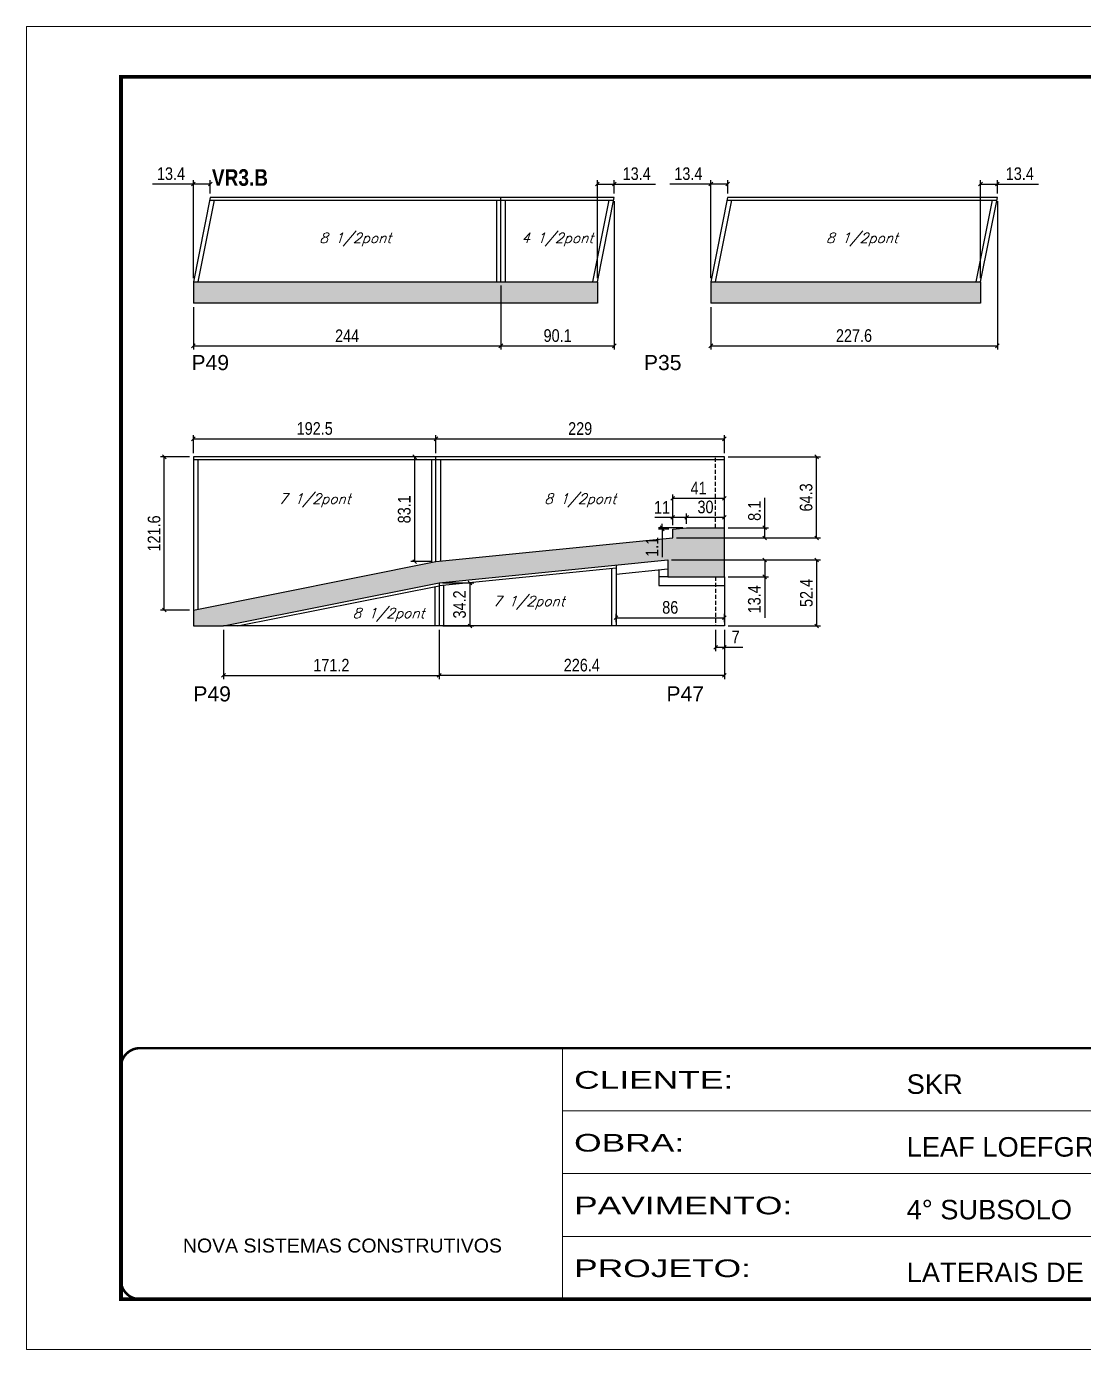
# Model space of a CAD drawing. Extents: x 3309 to 9590, y -2522 to 14608.
# Drawn here: x 3309 to 4148, y 7815 to 8865 of the extents above; entities that cross this region are included whole.
import ezdxf

# ---------------------------------------------------------------- set-up
doc = ezdxf.new("R2010")
doc.units = 0
for name, pattern in [('CONTINUO', [0]), ('DASHED', [0.75, 0.5, -0.25]), ('HIDDEN2', [4.7625, 3.175, -1.5875])]:
    doc.linetypes.add(name, pattern=pattern)
for name, color, linetype in [('5', 5, 'Continuous'), ('COTA', 241, 'Continuous'), ('NOMENCLATURA', 7, 'Continuous'), ('Painéis', 200, 'Continuous'), ('SARR_2.2x7', 40, 'Continuous'), ('SARR_3.5x7', 81, 'Continuous'), ('texto', 7, 'Continuous')]:
    doc.layers.add(name, color=color, linetype=linetype)
doc.layers.add('Folhas', color=255, linetype='Continuous', lineweight=9)
doc.layers.add('SARRAFO DE PRESSAO', color=251, linetype='DASHED', lineweight=9)
doc.styles.add('ARIAL', font='arial.ttf')
doc.styles.add('COTA TECNICA', font='techl___.ttf', dxfattribs={"height": 10})
doc.styles.add('Romans', font='romans.shx')
doc.styles.get("Standard").update_dxf_attribs({"font": 'arial.ttf'})
doc.styles.add('TECNICA', font='techb___.ttf', dxfattribs={"height": 10})
doc.styles.add('Tecnologia', font='')
doc.styles.get('Tecnologia').set_extended_font_data('Forgotten Futurist')
doc.dimstyles.new('PAINEL', dxfattribs={"dimtxt": 10, "dimasz": 3, "dimexe": 3, "dimexo": 3, "dimgap": 3, "dimtad": 1, "dimdec": 1, "dimzin": 12, "dimdsep": 46, "dimtxsty": 'COTA TECNICA', "dimblk1": 'OBLIQUE', "dimblk2": 'OBLIQUE', "dimsah": 1, "dimcen": 0.9, "dimclrd": 4, "dimclre": 4, "dimclrt": 240, "dimadec": 1, "dimazin": 3, "dimtfac": 1, "dimtdec": 1, "dimtmove": 0, "dimatfit": 3, "dimfxl": 1, "dimtolj": 1, "dimtzin": 12, "dimarcsym": 0})

# ---------------------------------------------------------------- blocks, each defined once
blk = doc.blocks.new('9999999999')
at = {"color": 30, "linetype": 'CONTINUO'}
for p, q in [((98564.6, 34230.2), (98564.6, 34429.4)), ((98564.6, 34379.6), (99584, 34379.6)), ((98564.6, 34329.8), (99488, 34329.8)), ((98564.6, 34280), (99488, 34280))]:
    blk.add_line(p, q, dxfattribs=at)
at = {"color": 30, "linetype": 'CONTINUO', "const_width": 2}
blk.add_lwpolyline([(99584, 34230.2), (99584, 34414.4, 0.414214), (99569, 34429.4), (98229, 34429.4, 0.414214), (98214, 34414.4), (98214, 34245.2, 0.414214), (98229, 34230.2), (99584, 34230.2)], format="xyb", dxfattribs=at)
at = {"layer": 'Folhas'}
blk.add_lwpolyline([(98139, 34190.2), (99624, 34190.2), (99624, 35240.2), (98139, 35240.2)], close=True, dxfattribs=at)
at = {"layer": 'Folhas', "color": 30, "const_width": 3}
blk.add_lwpolyline([(98214, 34230.2), (99584, 34230.2), (99584, 35200.2), (98214, 35200.2)], close=True, dxfattribs=at)
at = {"color": 7, "linetype": 'Continuous', "ltscale": 5, "style": 'ARIAL'}
for s, height, p in [('SKR', 15.48, (98837.7, 34393.1)), ('LEAF LOEFGREN', 15.483, (98837.7, 34343.3)), ('4° SUBSOLO', 15.48, (98837.7, 34293.5)), ('NOVA SISTEMAS CONSTRUTIVOS', 11.059, (98263.2, 34267.2)), ('LATERAIS DE VIGAS', 15.483, (98837.7, 34243.7))]:
    blk.add_text(s, height=height, dxfattribs=at).set_placement(p)
at = {"layer": 'Folhas', "color": 7, "style": 'Tecnologia', "width": 1.5}
for s, p in [('CLIENTE:', (98573.7, 34397.2)), ('OBRA:', (98573.7, 34347.3)), ('PAVIMENTO:', (98573.7, 34297.5)), ('PROJETO:', (98573.7, 34247.7))]:
    blk.add_text(s, height=14, dxfattribs=at).set_placement(p)
blk = doc.blocks.new('_Oblique')
at = {"color": 0, "linetype": 'ByBlock', "lineweight": -2}
blk.add_line((-0.5, -0.5), (0.5, 0.5), dxfattribs=at)
blk = doc.blocks.new('*D752')
at = {"layer": 'COTA', "color": 4, "lineweight": -2, "transparency": 16777216}
for p, q in [((3685.9, 8659.3), (3685.9, 8608.5)), ((3441.9, 8642.3), (3441.9, 8608.5)), ((3441.9, 8611.5), (3685.9, 8611.5))]:
    blk.add_line(p, q, dxfattribs=at)
at = {"layer": 'Defpoints', "color": 0, "transparency": 16777216}
for p in [(3685.9, 8662.3), (3441.9, 8645.3), (3685.9, 8611.5)]:
    blk.add_point(p, dxfattribs=at)
at = {"layer": 'COTA', "color": 4, "lineweight": -2, "transparency": 16777216, "xscale": 3, "yscale": 3, "zscale": 3, "rotation": 180}
blk.add_blockref('_Oblique', (3441.9, 8611.5), dxfattribs=at)
at = {"layer": 'COTA', "color": 4, "lineweight": -2, "transparency": 16777216, "xscale": 3, "yscale": 3, "zscale": 3}
blk.add_blockref('_Oblique', (3685.9, 8611.5), dxfattribs=at)
at = {"layer": 'COTA', "color": 240, "transparency": 16777216, "insert": (3563.9, 8619.5), "char_height": 10, "attachment_point": 5, "style": 'COTA TECNICA'}
blk.add_mtext('\\A1;244', dxfattribs=at)
blk = doc.blocks.new('*D753')
at = {"layer": 'COTA', "color": 4, "lineweight": -2, "transparency": 16777216}
for p, q in [((3776, 8726.3), (3776, 8608.5)), ((3685.9, 8659.3), (3685.9, 8608.5)), ((3685.9, 8611.5), (3776, 8611.5))]:
    blk.add_line(p, q, dxfattribs=at)
at = {"layer": 'Defpoints', "color": 0, "transparency": 16777216}
for p in [(3776, 8729.3), (3685.9, 8662.3), (3776, 8611.5)]:
    blk.add_point(p, dxfattribs=at)
at = {"layer": 'COTA', "color": 4, "lineweight": -2, "transparency": 16777216, "xscale": 3, "yscale": 3, "zscale": 3, "rotation": 180}
blk.add_blockref('_Oblique', (3685.9, 8611.5), dxfattribs=at)
at = {"layer": 'COTA', "color": 4, "lineweight": -2, "transparency": 16777216, "xscale": 3, "yscale": 3, "zscale": 3}
blk.add_blockref('_Oblique', (3776, 8611.5), dxfattribs=at)
at = {"layer": 'COTA', "color": 240, "transparency": 16777216, "insert": (3731, 8619.6), "char_height": 10, "attachment_point": 5, "style": 'COTA TECNICA'}
blk.add_mtext('\\A1;90.1', dxfattribs=at)
blk = doc.blocks.new('*D754')
at = {"layer": 'COTA', "color": 4, "lineweight": -2, "transparency": 16777216}
for p, q in [((3441.9, 8739.9), (3409.4, 8739.9)), ((3441.9, 8665.3), (3441.9, 8742.9)), ((3455.3, 8739.9), (3441.9, 8739.9)), ((3455.3, 8732.3), (3455.3, 8742.9))]:
    blk.add_line(p, q, dxfattribs=at)
at = {"layer": 'Defpoints', "color": 0, "transparency": 16777216}
for p in [(3441.9, 8739.9), (3455.3, 8729.3), (3441.9, 8662.3)]:
    blk.add_point(p, dxfattribs=at)
at = {"layer": 'COTA', "color": 4, "lineweight": -2, "transparency": 16777216, "xscale": 3, "yscale": 3, "zscale": 3, "rotation": 180}
blk.add_blockref('_Oblique', (3441.9, 8739.9), dxfattribs=at)
at = {"layer": 'COTA', "color": 4, "lineweight": -2, "transparency": 16777216, "xscale": 3, "yscale": 3, "zscale": 3}
blk.add_blockref('_Oblique', (3455.3, 8739.9), dxfattribs=at)
at = {"layer": 'COTA', "color": 240, "transparency": 16777216, "insert": (3424.1, 8748.1), "char_height": 10, "attachment_point": 5, "style": 'COTA TECNICA'}
blk.add_mtext('\\A1;13.4', dxfattribs=at)
blk = doc.blocks.new('*D755')
at = {"layer": 'COTA', "color": 4, "lineweight": -2, "transparency": 16777216}
for p, q in [((3762.6, 8665.3), (3762.6, 8742.9)), ((3762.6, 8739.9), (3776, 8739.9)), ((3776, 8732.3), (3776, 8742.9)), ((3776, 8739.9), (3808.6, 8739.9))]:
    blk.add_line(p, q, dxfattribs=at)
at = {"layer": 'Defpoints', "color": 0, "transparency": 16777216}
for p in [(3776, 8739.9), (3776, 8729.3), (3762.6, 8662.3)]:
    blk.add_point(p, dxfattribs=at)
at = {"layer": 'COTA', "color": 4, "lineweight": -2, "transparency": 16777216, "xscale": 3, "yscale": 3, "zscale": 3, "rotation": 180}
blk.add_blockref('_Oblique', (3762.6, 8739.9), dxfattribs=at)
at = {"layer": 'COTA', "color": 4, "lineweight": -2, "transparency": 16777216, "xscale": 3, "yscale": 3, "zscale": 3}
blk.add_blockref('_Oblique', (3776, 8739.9), dxfattribs=at)
at = {"layer": 'COTA', "color": 240, "transparency": 16777216, "insert": (3793.8, 8748.1), "char_height": 10, "attachment_point": 5, "style": 'COTA TECNICA'}
blk.add_mtext('\\A1;13.4', dxfattribs=at)
blk = doc.blocks.new('*D756')
at = {"layer": 'COTA', "color": 4, "lineweight": -2, "transparency": 16777216}
for p, q in [((4080.1, 8726.3), (4080.1, 8608.5)), ((3852.6, 8642.3), (3852.6, 8608.5)), ((3852.6, 8611.5), (4080.1, 8611.5))]:
    blk.add_line(p, q, dxfattribs=at)
at = {"layer": 'Defpoints', "color": 0, "transparency": 16777216}
for p in [(4080.1, 8729.3), (3852.6, 8645.3), (4080.1, 8611.5)]:
    blk.add_point(p, dxfattribs=at)
at = {"layer": 'COTA', "color": 4, "lineweight": -2, "transparency": 16777216, "xscale": 3, "yscale": 3, "zscale": 3, "rotation": 180}
blk.add_blockref('_Oblique', (3852.6, 8611.5), dxfattribs=at)
at = {"layer": 'COTA', "color": 4, "lineweight": -2, "transparency": 16777216, "xscale": 3, "yscale": 3, "zscale": 3}
blk.add_blockref('_Oblique', (4080.1, 8611.5), dxfattribs=at)
at = {"layer": 'COTA', "color": 240, "transparency": 16777216, "insert": (3966.3, 8619.6), "char_height": 10, "attachment_point": 5, "style": 'COTA TECNICA'}
blk.add_mtext('\\A1;227.6', dxfattribs=at)
blk = doc.blocks.new('*D757')
at = {"layer": 'COTA', "color": 4, "lineweight": -2, "transparency": 16777216}
for p, q in [((3852.6, 8739.9), (3820, 8739.9)), ((3852.6, 8665.3), (3852.6, 8742.9)), ((3866, 8739.9), (3852.6, 8739.9)), ((3866, 8732.3), (3866, 8742.9))]:
    blk.add_line(p, q, dxfattribs=at)
at = {"layer": 'Defpoints', "color": 0, "transparency": 16777216}
for p in [(3852.6, 8739.9), (3866, 8729.3), (3852.6, 8662.3)]:
    blk.add_point(p, dxfattribs=at)
at = {"layer": 'COTA', "color": 4, "lineweight": -2, "transparency": 16777216, "xscale": 3, "yscale": 3, "zscale": 3, "rotation": 180}
blk.add_blockref('_Oblique', (3852.6, 8739.9), dxfattribs=at)
at = {"layer": 'COTA', "color": 4, "lineweight": -2, "transparency": 16777216, "xscale": 3, "yscale": 3, "zscale": 3}
blk.add_blockref('_Oblique', (3866, 8739.9), dxfattribs=at)
at = {"layer": 'COTA', "color": 240, "transparency": 16777216, "insert": (3834.8, 8748.1), "char_height": 10, "attachment_point": 5, "style": 'COTA TECNICA'}
blk.add_mtext('\\A1;13.4', dxfattribs=at)
blk = doc.blocks.new('*D758')
at = {"layer": 'COTA', "color": 4, "lineweight": -2, "transparency": 16777216}
for p, q in [((4066.7, 8665.3), (4066.7, 8742.9)), ((4066.7, 8739.9), (4080.1, 8739.9)), ((4080.1, 8732.3), (4080.1, 8742.9)), ((4080.1, 8739.9), (4112.7, 8739.9))]:
    blk.add_line(p, q, dxfattribs=at)
at = {"layer": 'Defpoints', "color": 0, "transparency": 16777216}
for p in [(4080.1, 8739.9), (4080.1, 8729.3), (4066.7, 8662.3)]:
    blk.add_point(p, dxfattribs=at)
at = {"layer": 'COTA', "color": 4, "lineweight": -2, "transparency": 16777216, "xscale": 3, "yscale": 3, "zscale": 3, "rotation": 180}
blk.add_blockref('_Oblique', (4066.7, 8739.9), dxfattribs=at)
at = {"layer": 'COTA', "color": 4, "lineweight": -2, "transparency": 16777216, "xscale": 3, "yscale": 3, "zscale": 3}
blk.add_blockref('_Oblique', (4080.1, 8739.9), dxfattribs=at)
at = {"layer": 'COTA', "color": 240, "transparency": 16777216, "insert": (4097.9, 8748.1), "char_height": 10, "attachment_point": 5, "style": 'COTA TECNICA'}
blk.add_mtext('\\A1;13.4', dxfattribs=at)
blk = doc.blocks.new('*D766')
at = {"layer": 'COTA', "color": 4, "lineweight": -2, "transparency": 16777216}
for p, q in [((3438.9, 8523.4), (3415.8, 8523.4)), ((3418.8, 8401.8), (3418.8, 8523.4)), ((3438.9, 8401.8), (3415.8, 8401.8))]:
    blk.add_line(p, q, dxfattribs=at)
at = {"layer": 'Defpoints', "color": 0, "transparency": 16777216}
for p in [(3418.8, 8523.4), (3441.9, 8523.4), (3441.9, 8401.8)]:
    blk.add_point(p, dxfattribs=at)
at = {"layer": 'COTA', "color": 4, "lineweight": -2, "transparency": 16777216, "xscale": 3, "yscale": 3, "zscale": 3}
for p, rotation in [((3418.8, 8523.4), 90), ((3418.8, 8401.8), 270)]:
    blk.add_blockref('_Oblique', p, dxfattribs=dict(at, rotation=rotation))
at = {"layer": 'COTA', "color": 240, "transparency": 16777216, "insert": (3410.7, 8462.6), "char_height": 10, "attachment_point": 5, "rotation": 90, "style": 'COTA TECNICA'}
blk.add_mtext('\\A1;121.6', dxfattribs=at)
blk = doc.blocks.new('*D767')
at = {"layer": 'COTA', "color": 4, "lineweight": -2, "transparency": 16777216}
for p, q in [((3441.9, 8526.4), (3441.9, 8540.7)), ((3441.9, 8537.7), (3634.4, 8537.7)), ((3634.4, 8526.4), (3634.4, 8540.7))]:
    blk.add_line(p, q, dxfattribs=at)
at = {"layer": 'Defpoints', "color": 0, "transparency": 16777216}
for p in [(3634.4, 8537.7), (3441.9, 8523.4), (3634.4, 8523.4)]:
    blk.add_point(p, dxfattribs=at)
at = {"layer": 'COTA', "color": 4, "lineweight": -2, "transparency": 16777216, "xscale": 3, "yscale": 3, "zscale": 3, "rotation": 180}
blk.add_blockref('_Oblique', (3441.9, 8537.7), dxfattribs=at)
at = {"layer": 'COTA', "color": 4, "lineweight": -2, "transparency": 16777216, "xscale": 3, "yscale": 3, "zscale": 3}
blk.add_blockref('_Oblique', (3634.4, 8537.7), dxfattribs=at)
at = {"layer": 'COTA', "color": 240, "transparency": 16777216, "insert": (3538.2, 8545.9), "char_height": 10, "attachment_point": 5, "style": 'COTA TECNICA'}
blk.add_mtext('\\A1;192.5', dxfattribs=at)
blk = doc.blocks.new('*D768')
at = {"layer": 'COTA', "color": 4, "lineweight": -2, "transparency": 16777216}
for p, q in [((3634.4, 8526.4), (3634.4, 8540.7)), ((3634.4, 8537.7), (3863.4, 8537.7)), ((3863.4, 8526.4), (3863.4, 8540.7))]:
    blk.add_line(p, q, dxfattribs=at)
at = {"layer": 'Defpoints', "color": 0, "transparency": 16777216}
for p in [(3863.4, 8537.7), (3634.4, 8523.4), (3863.4, 8523.4)]:
    blk.add_point(p, dxfattribs=at)
at = {"layer": 'COTA', "color": 4, "lineweight": -2, "transparency": 16777216, "xscale": 3, "yscale": 3, "zscale": 3, "rotation": 180}
blk.add_blockref('_Oblique', (3634.4, 8537.7), dxfattribs=at)
at = {"layer": 'COTA', "color": 4, "lineweight": -2, "transparency": 16777216, "xscale": 3, "yscale": 3, "zscale": 3}
blk.add_blockref('_Oblique', (3863.4, 8537.7), dxfattribs=at)
at = {"layer": 'COTA', "color": 240, "transparency": 16777216, "insert": (3748.9, 8545.8), "char_height": 10, "attachment_point": 5, "style": 'COTA TECNICA'}
blk.add_mtext('\\A1;229', dxfattribs=at)
blk = doc.blocks.new('*D769')
at = {"layer": 'COTA', "color": 4, "lineweight": -2, "transparency": 16777216}
for p, q in [((3822.4, 8469.1), (3822.4, 8493.5)), ((3863.4, 8490.5), (3822.4, 8490.5)), ((3863.4, 8470.2), (3863.4, 8493.5))]:
    blk.add_line(p, q, dxfattribs=at)
at = {"layer": 'Defpoints', "color": 0, "transparency": 16777216}
for p in [(3822.4, 8490.5), (3822.4, 8466.1), (3863.4, 8467.2)]:
    blk.add_point(p, dxfattribs=at)
at = {"layer": 'COTA', "color": 4, "lineweight": -2, "transparency": 16777216, "xscale": 3, "yscale": 3, "zscale": 3, "rotation": 180}
blk.add_blockref('_Oblique', (3822.4, 8490.5), dxfattribs=at)
at = {"layer": 'COTA', "color": 4, "lineweight": -2, "transparency": 16777216, "xscale": 3, "yscale": 3, "zscale": 3}
blk.add_blockref('_Oblique', (3863.4, 8490.5), dxfattribs=at)
at = {"layer": 'COTA', "color": 240, "transparency": 16777216, "insert": (3842.9, 8498.6), "char_height": 10, "attachment_point": 5, "style": 'COTA TECNICA'}
blk.add_mtext('\\A1;41', dxfattribs=at)
blk = doc.blocks.new('*D770')
at = {"layer": 'COTA', "color": 4, "lineweight": -2, "transparency": 16777216}
for p, q in [((3833.4, 8470.2), (3833.4, 8478.4)), ((3863.4, 8475.4), (3833.4, 8475.4)), ((3863.4, 8470.2), (3863.4, 8478.4))]:
    blk.add_line(p, q, dxfattribs=at)
at = {"layer": 'Defpoints', "color": 0, "transparency": 16777216}
for p in [(3833.4, 8475.4), (3833.4, 8467.2), (3863.4, 8467.2)]:
    blk.add_point(p, dxfattribs=at)
at = {"layer": 'COTA', "color": 4, "lineweight": -2, "transparency": 16777216, "xscale": 3, "yscale": 3, "zscale": 3, "rotation": 180}
blk.add_blockref('_Oblique', (3833.4, 8475.4), dxfattribs=at)
at = {"layer": 'COTA', "color": 4, "lineweight": -2, "transparency": 16777216, "xscale": 3, "yscale": 3, "zscale": 3}
blk.add_blockref('_Oblique', (3863.4, 8475.4), dxfattribs=at)
at = {"layer": 'COTA', "color": 240, "transparency": 16777216, "insert": (3848.4, 8483.6), "char_height": 10, "attachment_point": 5, "style": 'COTA TECNICA'}
blk.add_mtext('\\A1;30', dxfattribs=at)
blk = doc.blocks.new('*D771')
at = {"layer": 'COTA', "color": 4, "lineweight": -2, "transparency": 16777216}
for p, q in [((3822.4, 8475.4), (3808.3, 8475.4)), ((3822.4, 8469.1), (3822.4, 8478.4)), ((3833.4, 8475.4), (3822.4, 8475.4)), ((3833.4, 8470.2), (3833.4, 8478.4))]:
    blk.add_line(p, q, dxfattribs=at)
at = {"layer": 'Defpoints', "color": 0, "transparency": 16777216}
for p in [(3822.4, 8475.4), (3822.4, 8466.1), (3833.4, 8467.2)]:
    blk.add_point(p, dxfattribs=at)
at = {"layer": 'COTA', "color": 4, "lineweight": -2, "transparency": 16777216, "xscale": 3, "yscale": 3, "zscale": 3, "rotation": 180}
blk.add_blockref('_Oblique', (3822.4, 8475.4), dxfattribs=at)
at = {"layer": 'COTA', "color": 4, "lineweight": -2, "transparency": 16777216, "xscale": 3, "yscale": 3, "zscale": 3}
blk.add_blockref('_Oblique', (3833.4, 8475.4), dxfattribs=at)
at = {"layer": 'COTA', "color": 240, "transparency": 16777216, "insert": (3813.9, 8483.4), "char_height": 10, "attachment_point": 5, "style": 'COTA TECNICA'}
blk.add_mtext('\\A1;11', dxfattribs=at)
blk = doc.blocks.new('*D772')
at = {"layer": 'COTA', "color": 4, "lineweight": -2, "transparency": 16777216}
for p, q in [((3895.4, 8467.2), (3895.4, 8490.9)), ((3866.4, 8467.2), (3898.4, 8467.2)), ((3895.4, 8459.1), (3895.4, 8467.2)), ((3825.4, 8459.1), (3898.4, 8459.1))]:
    blk.add_line(p, q, dxfattribs=at)
at = {"layer": 'Defpoints', "color": 0, "transparency": 16777216}
for p in [(3863.4, 8467.2), (3895.4, 8467.2), (3822.4, 8459.1)]:
    blk.add_point(p, dxfattribs=at)
at = {"layer": 'COTA', "color": 4, "lineweight": -2, "transparency": 16777216, "xscale": 3, "yscale": 3, "zscale": 3}
for p, rotation in [((3895.4, 8467.2), 90), ((3895.4, 8459.1), 270)]:
    blk.add_blockref('_Oblique', p, dxfattribs=dict(at, rotation=rotation))
at = {"layer": 'COTA', "color": 240, "transparency": 16777216, "insert": (3887.3, 8480.6), "char_height": 10, "attachment_point": 5, "rotation": 90, "style": 'COTA TECNICA'}
blk.add_mtext('\\A1;8.1', dxfattribs=at)
blk = doc.blocks.new('*D773')
at = {"layer": 'COTA', "color": 4, "lineweight": -2, "transparency": 16777216}
for p, q in [((3866.4, 8523.4), (3939.6, 8523.4)), ((3936.6, 8459.1), (3936.6, 8523.4)), ((3825.4, 8459.1), (3939.6, 8459.1))]:
    blk.add_line(p, q, dxfattribs=at)
at = {"layer": 'Defpoints', "color": 0, "transparency": 16777216}
for p in [(3863.4, 8523.4), (3936.6, 8523.4), (3822.4, 8459.1)]:
    blk.add_point(p, dxfattribs=at)
at = {"layer": 'COTA', "color": 4, "lineweight": -2, "transparency": 16777216, "xscale": 3, "yscale": 3, "zscale": 3}
for p, rotation in [((3936.6, 8523.4), 90), ((3936.6, 8459.1), 270)]:
    blk.add_blockref('_Oblique', p, dxfattribs=dict(at, rotation=rotation))
at = {"layer": 'COTA', "color": 240, "transparency": 16777216, "insert": (3928.3, 8491.2), "char_height": 10, "attachment_point": 5, "rotation": 90, "style": 'COTA TECNICA'}
blk.add_mtext('\\A1;64.3', dxfattribs=at)
blk = doc.blocks.new('*D774')
at = {"layer": 'COTA', "color": 4, "lineweight": -2, "transparency": 16777216}
for p, q in [((3830.4, 8467.2), (3811, 8467.2)), ((3819.4, 8466.1), (3811, 8466.1)), ((3814, 8467.2), (3814, 8470.2)), ((3814, 8467.2), (3814, 8466.1)), ((3814, 8466.1), (3814, 8443.9))]:
    blk.add_line(p, q, dxfattribs=at)
at = {"layer": 'Defpoints', "color": 0, "transparency": 16777216}
for p in [(3814, 8466.1), (3822.4, 8466.1), (3833.4, 8467.2)]:
    blk.add_point(p, dxfattribs=at)
at = {"layer": 'COTA', "color": 4, "lineweight": -2, "transparency": 16777216, "xscale": 3, "yscale": 3, "zscale": 3}
for p, rotation in [((3814, 8467.2), 270), ((3814, 8466.1), 90)]:
    blk.add_blockref('_Oblique', p, dxfattribs=dict(at, rotation=rotation))
at = {"layer": 'COTA', "color": 240, "transparency": 16777216, "insert": (3806, 8452), "char_height": 10, "attachment_point": 5, "rotation": 90, "style": 'COTA TECNICA'}
blk.add_mtext('\\A1;1.1', dxfattribs=at)
blk = doc.blocks.new('*D775')
at = {"layer": 'COTA', "color": 4, "lineweight": -2, "transparency": 16777216}
for p, q in [((3631.4, 8523.4), (3614.5, 8523.4)), ((3617.5, 8523.4), (3617.5, 8440.3)), ((3631.4, 8440.3), (3614.5, 8440.3))]:
    blk.add_line(p, q, dxfattribs=at)
at = {"layer": 'Defpoints', "color": 0, "transparency": 16777216}
for p in [(3634.4, 8523.4), (3617.5, 8440.3), (3634.4, 8440.3)]:
    blk.add_point(p, dxfattribs=at)
at = {"layer": 'COTA', "color": 4, "lineweight": -2, "transparency": 16777216, "xscale": 3, "yscale": 3, "zscale": 3}
for p, rotation in [((3617.5, 8523.4), 90), ((3617.5, 8440.3), 270)]:
    blk.add_blockref('_Oblique', p, dxfattribs=dict(at, rotation=rotation))
at = {"layer": 'COTA', "color": 240, "transparency": 16777216, "insert": (3609.3, 8481.8), "char_height": 10, "attachment_point": 5, "rotation": 90, "style": 'COTA TECNICA'}
blk.add_mtext('\\A1;83.1', dxfattribs=at)
blk = doc.blocks.new('*D776')
at = {"layer": 'COTA', "color": 4, "lineweight": -2, "transparency": 16777216}
for p, q in [((3637, 8386.2), (3637, 8347)), ((3863.4, 8386.2), (3863.4, 8347)), ((3863.4, 8350), (3637, 8350))]:
    blk.add_line(p, q, dxfattribs=at)
at = {"layer": 'Defpoints', "color": 0, "transparency": 16777216}
for p in [(3637, 8389.2), (3863.4, 8389.2), (3637, 8350)]:
    blk.add_point(p, dxfattribs=at)
at = {"layer": 'COTA', "color": 4, "lineweight": -2, "transparency": 16777216, "xscale": 3, "yscale": 3, "zscale": 3, "rotation": 180}
blk.add_blockref('_Oblique', (3637, 8350), dxfattribs=at)
at = {"layer": 'COTA', "color": 4, "lineweight": -2, "transparency": 16777216, "xscale": 3, "yscale": 3, "zscale": 3}
blk.add_blockref('_Oblique', (3863.4, 8350), dxfattribs=at)
at = {"layer": 'COTA', "color": 240, "transparency": 16777216, "insert": (3750.2, 8358.1), "char_height": 10, "attachment_point": 5, "style": 'COTA TECNICA'}
blk.add_mtext('\\A1;226.4', dxfattribs=at)
blk = doc.blocks.new('*D777')
at = {"layer": 'COTA', "color": 4, "lineweight": -2, "transparency": 16777216}
for p, q in [((3465.8, 8386.2), (3465.8, 8347)), ((3637, 8386.2), (3637, 8347)), ((3465.8, 8350), (3637, 8350))]:
    blk.add_line(p, q, dxfattribs=at)
at = {"layer": 'Defpoints', "color": 0, "transparency": 16777216}
for p in [(3465.8, 8389.2), (3637, 8389.2), (3637, 8350)]:
    blk.add_point(p, dxfattribs=at)
at = {"layer": 'COTA', "color": 4, "lineweight": -2, "transparency": 16777216, "xscale": 3, "yscale": 3, "zscale": 3, "rotation": 180}
blk.add_blockref('_Oblique', (3465.8, 8350), dxfattribs=at)
at = {"layer": 'COTA', "color": 4, "lineweight": -2, "transparency": 16777216, "xscale": 3, "yscale": 3, "zscale": 3}
blk.add_blockref('_Oblique', (3637, 8350), dxfattribs=at)
at = {"layer": 'COTA', "color": 240, "transparency": 16777216, "insert": (3551.4, 8358.1), "char_height": 10, "attachment_point": 5, "style": 'COTA TECNICA'}
blk.add_mtext('\\A1;171.2', dxfattribs=at)
blk = doc.blocks.new('*D778')
at = {"layer": 'COTA', "color": 4, "lineweight": -2, "transparency": 16777216}
for p, q in [((3856.4, 8386.2), (3856.4, 8369.3)), ((3863.4, 8386.2), (3863.4, 8369.3)), ((3856.4, 8372.3), (3863.4, 8372.3)), ((3863.4, 8372.3), (3878.1, 8372.3))]:
    blk.add_line(p, q, dxfattribs=at)
at = {"layer": 'Defpoints', "color": 0, "transparency": 16777216}
for p in [(3856.4, 8389.2), (3863.4, 8389.2), (3863.4, 8372.3)]:
    blk.add_point(p, dxfattribs=at)
at = {"layer": 'COTA', "color": 4, "lineweight": -2, "transparency": 16777216, "xscale": 3, "yscale": 3, "zscale": 3, "rotation": 180}
blk.add_blockref('_Oblique', (3856.4, 8372.3), dxfattribs=at)
at = {"layer": 'COTA', "color": 4, "lineweight": -2, "transparency": 16777216, "xscale": 3, "yscale": 3, "zscale": 3}
blk.add_blockref('_Oblique', (3863.4, 8372.3), dxfattribs=at)
at = {"layer": 'COTA', "color": 240, "transparency": 16777216, "insert": (3872.3, 8380.4), "char_height": 10, "attachment_point": 5, "style": 'COTA TECNICA'}
blk.add_mtext('\\A1;7', dxfattribs=at)
blk = doc.blocks.new('*D779')
at = {"layer": 'COTA', "color": 4, "lineweight": -2, "transparency": 16777216}
for p, q in [((3777.4, 8392.2), (3777.4, 8398.8)), ((3777.4, 8395.8), (3863.4, 8395.8)), ((3863.4, 8392.2), (3863.4, 8398.8))]:
    blk.add_line(p, q, dxfattribs=at)
at = {"layer": 'Defpoints', "color": 0, "transparency": 16777216}
for p in [(3863.4, 8395.8), (3777.4, 8389.2), (3863.4, 8389.2)]:
    blk.add_point(p, dxfattribs=at)
at = {"layer": 'COTA', "color": 4, "lineweight": -2, "transparency": 16777216, "xscale": 3, "yscale": 3, "zscale": 3, "rotation": 180}
blk.add_blockref('_Oblique', (3777.4, 8395.8), dxfattribs=at)
at = {"layer": 'COTA', "color": 4, "lineweight": -2, "transparency": 16777216, "xscale": 3, "yscale": 3, "zscale": 3}
blk.add_blockref('_Oblique', (3863.4, 8395.8), dxfattribs=at)
at = {"layer": 'COTA', "color": 240, "transparency": 16777216, "insert": (3820.4, 8403.9), "char_height": 10, "attachment_point": 5, "style": 'COTA TECNICA'}
blk.add_mtext('\\A1;86', dxfattribs=at)
blk = doc.blocks.new('*D780')
at = {"layer": 'COTA', "color": 4, "lineweight": -2, "transparency": 16777216}
for p, q in [((3821.4, 8441.6), (3898.4, 8441.6)), ((3895.4, 8441.6), (3895.4, 8428.2)), ((3866.4, 8428.2), (3898.4, 8428.2)), ((3895.4, 8428.2), (3895.4, 8395.7))]:
    blk.add_line(p, q, dxfattribs=at)
at = {"layer": 'Defpoints', "color": 0, "transparency": 16777216}
for p in [(3818.4, 8441.6), (3863.4, 8428.2), (3895.4, 8428.2)]:
    blk.add_point(p, dxfattribs=at)
at = {"layer": 'COTA', "color": 4, "lineweight": -2, "transparency": 16777216, "xscale": 3, "yscale": 3, "zscale": 3}
for p, rotation in [((3895.4, 8441.6), 90), ((3895.4, 8428.2), 270)]:
    blk.add_blockref('_Oblique', p, dxfattribs=dict(at, rotation=rotation))
at = {"layer": 'COTA', "color": 240, "transparency": 16777216, "insert": (3887.2, 8410.4), "char_height": 10, "attachment_point": 5, "rotation": 90, "style": 'COTA TECNICA'}
blk.add_mtext('\\A1;13.4', dxfattribs=at)
blk = doc.blocks.new('*D781')
at = {"layer": 'COTA', "color": 4, "lineweight": -2, "transparency": 16777216}
for p, q in [((3821.4, 8441.6), (3939.6, 8441.6)), ((3936.6, 8441.6), (3936.6, 8389.2)), ((3866.4, 8389.2), (3939.6, 8389.2))]:
    blk.add_line(p, q, dxfattribs=at)
at = {"layer": 'Defpoints', "color": 0, "transparency": 16777216}
for p in [(3818.4, 8441.6), (3863.4, 8389.2), (3936.6, 8389.2)]:
    blk.add_point(p, dxfattribs=at)
at = {"layer": 'COTA', "color": 4, "lineweight": -2, "transparency": 16777216, "xscale": 3, "yscale": 3, "zscale": 3}
for p, rotation in [((3936.6, 8441.6), 90), ((3936.6, 8389.2), 270)]:
    blk.add_blockref('_Oblique', p, dxfattribs=dict(at, rotation=rotation))
at = {"layer": 'COTA', "color": 240, "transparency": 16777216, "insert": (3928.5, 8415.4), "char_height": 10, "attachment_point": 5, "rotation": 90, "style": 'COTA TECNICA'}
blk.add_mtext('\\A1;52.4', dxfattribs=at)
blk = doc.blocks.new('*D782')
at = {"layer": 'COTA', "color": 4, "lineweight": -2, "transparency": 16777216}
for p, q in [((3640, 8423.4), (3664.4, 8423.4)), ((3661.4, 8423.4), (3661.4, 8389.2)), ((3640, 8389.2), (3664.4, 8389.2))]:
    blk.add_line(p, q, dxfattribs=at)
at = {"layer": 'Defpoints', "color": 0, "transparency": 16777216}
for p in [(3637, 8423.4), (3637, 8389.2), (3661.4, 8389.2)]:
    blk.add_point(p, dxfattribs=at)
at = {"layer": 'COTA', "color": 4, "lineweight": -2, "transparency": 16777216, "xscale": 3, "yscale": 3, "zscale": 3}
for p, rotation in [((3661.4, 8423.4), 90), ((3661.4, 8389.2), 270)]:
    blk.add_blockref('_Oblique', p, dxfattribs=dict(at, rotation=rotation))
at = {"layer": 'COTA', "color": 240, "transparency": 16777216, "insert": (3653.2, 8406.3), "char_height": 10, "attachment_point": 5, "rotation": 90, "style": 'COTA TECNICA'}
blk.add_mtext('\\A1;34.2', dxfattribs=at)

msp = doc.modelspace()

# ---------------------------------------------------------------- hatches: boundary and pattern name
at = {"layer": 'COTA'}
h = msp.add_hatch(dxfattribs=at)
h.set_pattern_fill('AR-CONC', color=256, scale=0.03)
h.set_pattern_definition([(50, (-47.5585, 0), (5.46554, -0.4781726), [0.5715, -6.2865]), (355, (-47.5585, 0), (-1.0573026, 5.7317054), [0.4572, -5.0292175]), (100.451445, (-47.103, -0.04), (4.4082374, 5.2535326), [0.4857003, -5.3427073]), (46.1842, (-47.5585, 1.524), (8.132371, -1.26127), [0.85725, -9.42975]), (96.63556, (-46.881, 1.419), (7.122124, 7.422784), [0.728551, -8.014068]), (351.18415, (-47.5585, 1.524), (7.122124, 7.422784), [0.685799, -7.543792]), (21, (-46.7965, 1.143), (4.5484317, -3.067956), [0.5715, -6.2865]), (326, (-46.7965, 1.143), (1.854061, 5.525639), [0.4572, -5.0292]), (71.451445, (-46.4175, 0.8873), (6.4024926, 2.457683), [0.4857003, -5.342698]), (37.5, (-47.5585, 0), (0.0926581, 2.53665117), [0, -4.96824, 0, -5.1054, 0, -5.04825]), (7.5, (-47.5585, 0), (2.0045899, 3.00541724), [0, -2.91084, 0, -4.85394, 0, -1.92405]), (327.5, (-49.2578, 0), (4.06771786, -0.1718623), [0, -1.905, 0, -5.9436, 0, -7.8867]), (317.5, (-50.0198, 0), (4.4438754, 0.7627947), [0, -2.4765, 0, -3.94716, 0, -5.6007])])
h.paths.add_polyline_path([(3441.9, 8662.33), (3441.9, 8645.33), (3762.62, 8645.33), (3762.62, 8662.33)])
h = msp.add_hatch(dxfattribs=at)
h.set_pattern_fill('AR-CONC', color=256, scale=0.03)
h.set_pattern_definition([(50, (-71.397, 0), (5.46554, -0.4781726), [0.5715, -6.2865]), (355, (-71.397, 0), (-1.0573026, 5.7317054), [0.4572, -5.0292175]), (100.451445, (-70.9417, -0.04), (4.4082374, 5.2535326), [0.4857003, -5.3427073]), (46.1842, (-71.397, 1.524), (8.132371, -1.26127), [0.85725, -9.42975]), (96.63556, (-70.7195, 1.419), (7.122124, 7.422784), [0.728551, -8.014068]), (351.18415, (-71.397, 1.524), (7.122124, 7.422784), [0.685799, -7.543792]), (21, (-70.635, 1.143), (4.5484317, -3.067956), [0.5715, -6.2865]), (326, (-70.635, 1.143), (1.854061, 5.525639), [0.4572, -5.0292]), (71.451445, (-70.256, 0.8873), (6.4024926, 2.457683), [0.4857003, -5.342698]), (37.5, (-71.3972, 0), (0.0926581, 2.53665117), [0, -4.96824, 0, -5.1054, 0, -5.04825]), (7.5, (-71.3972, 0), (2.0045899, 3.00541724), [0, -2.91084, 0, -4.85394, 0, -1.92405]), (327.5, (-73.0964, 0), (4.06771786, -0.1718623), [0, -1.905, 0, -5.9436, 0, -7.8867]), (317.5, (-73.8584, 0), (4.4438754, 0.7627947), [0, -2.4765, 0, -3.94716, 0, -5.6007])])
h.paths.add_polyline_path([(4066.72, 8645.33), (4066.72, 8662.33), (3852.56, 8662.33), (3852.56, 8645.33)])
h = msp.add_hatch(dxfattribs=at)
h.set_pattern_fill('AR-CONC', color=256, scale=0.03)
h.set_pattern_definition([(50, (-47.5585, 119.1807), (5.46554, -0.4781726), [0.5715, -6.2865]), (355, (-47.5585, 119.1807), (-1.0573026, 5.7317054), [0.4572, -5.0292175]), (100.451445, (-47.103, 119.141), (4.4082374, 5.2535326), [0.4857003, -5.3427073]), (46.1842, (-47.5585, 120.705), (8.132371, -1.26127), [0.85725, -9.42975]), (96.63556, (-46.881, 120.5996), (7.122124, 7.422784), [0.728551, -8.014068]), (351.18415, (-47.5585, 120.705), (7.122124, 7.422784), [0.685799, -7.543792]), (21, (-46.7965, 120.3237), (4.5484317, -3.067956), [0.5715, -6.2865]), (326, (-46.7965, 120.3237), (1.854061, 5.525639), [0.4572, -5.0292]), (71.451445, (-46.4175, 120.068), (6.4024926, 2.457683), [0.4857003, -5.342698]), (37.5, (-47.5585, 119.1807), (0.0926581, 2.53665117), [0, -4.96824, 0, -5.1054, 0, -5.04825]), (7.5, (-47.5585, 119.1807), (2.0045899, 3.00541724), [0, -2.91084, 0, -4.85394, 0, -1.92405]), (327.5, (-49.2578, 119.1807), (4.06771786, -0.1718623), [0, -1.905, 0, -5.9436, 0, -7.8867]), (317.5, (-50.0198, 119.1807), (4.4438754, 0.7627947), [0, -2.4765, 0, -3.94716, 0, -5.6007])])
h.paths.add_polyline_path([(3863.4, 8467.2), (3833.4, 8467.2), (3822.4, 8466.1), (3822.4, 8459.06), (3634.43, 8440.27), (3441.9, 8401.76), (3441.9, 8389.2), (3465.77, 8389.2), (3636.95, 8423.43), (3818.4, 8441.58), (3818.4, 8428.2), (3863.4, 8428.2)])

# ---------------------------------------------------------------- linework, layer by layer
for p, q in [((3441.9, 8662.33), (3441.9, 8645.33)), ((3762.62, 8662.33), (3762.62, 8645.33)), ((3852.56, 8662.33), (3852.56, 8645.33)), ((4066.72, 8662.33), (4066.72, 8645.33)), ((3762.62, 8645.33), (3441.9, 8645.33)), ((4066.72, 8645.33), (3852.56, 8645.33)), ((3863.4, 8428.2), (3863.4, 8467.2)), ((3777.4, 8437.48), (3777.4, 8389.2)), ((3818.4, 8428.2), (3811.4, 8428.2)), ((3811.4, 8428.2), (3811.4, 8421.2)), ((3441.9, 8401.76), (3441.9, 8389.2)), ((3441.9, 8389.2), (3465.77, 8389.2))]:
    msp.add_line(p, q, dxfattribs=at)
at = {"layer": 'Painéis', "linetype": 'ByBlock'}
for p, q in [((3455.3, 8729.33), (3441.9, 8662.33)), ((3776.02, 8729.33), (3455.3, 8729.33)), ((3685.9, 8662.33), (3685.9, 8729.33)), ((3762.62, 8662.33), (3776.02, 8729.33)), ((3441.9, 8662.33), (3762.62, 8662.33)), ((3441.9, 8523.4), (3441.9, 8401.76)), ((3863.4, 8523.4), (3441.9, 8523.4)), ((3634.43, 8440.27), (3634.43, 8523.4)), ((3863.4, 8467.2), (3863.4, 8523.4)), ((3822.4, 8466.1), (3833.4, 8467.2)), ((3822.4, 8459.06), (3822.4, 8466.1)), ((3833.4, 8467.2), (3863.4, 8467.2)), ((3634.43, 8440.27), (3822.4, 8459.06)), ((3441.9, 8401.76), (3634.43, 8440.27)), ((3636.95, 8423.43), (3818.4, 8441.58)), ((3818.4, 8441.58), (3818.4, 8428.2)), ((3465.77, 8389.2), (3636.95, 8423.43)), ((3636.95, 8423.43), (3636.95, 8389.2)), ((3818.4, 8428.2), (3863.4, 8428.2)), ((3863.4, 8428.2), (3863.4, 8389.2)), ((3863.4, 8389.2), (3465.77, 8389.2))]:
    msp.add_line(p, q, dxfattribs=at)
msp.add_lwpolyline([(3865.96, 8729.33), (3852.56, 8662.33), (4066.72, 8662.33), (4080.12, 8729.33), (3865.96, 8729.33)], dxfattribs=at)
at = {"layer": 'SARR_2.2x7', "linetype": 'Continuous'}
for p, q in [((3454.86, 8727.13), (3685.9, 8727.13)), ((3685.9, 8727.13), (3775.58, 8727.13)), ((3865.52, 8727.13), (4079.68, 8727.13)), ((3441.9, 8521.2), (3634.43, 8521.2)), ((3634.43, 8521.2), (3863.4, 8521.2)), ((3636.95, 8421.22), (3777.4, 8435.27)), ((3777.4, 8430.44), (3818.4, 8434.54)), ((3811.4, 8433.84), (3811.4, 8428.2)), ((3476.99, 8389.2), (3636.95, 8421.19)), ((3811.4, 8421.2), (3863.4, 8421.2))]:
    msp.add_line(p, q, dxfattribs=at)
at = {"layer": 'SARR_2.2x7', "linetype": 'HIDDEN2'}
for p, q in [((3856.4, 8467.2), (3856.4, 8523.4)), ((3856.4, 8428.2), (3856.4, 8389.2))]:
    msp.add_line(p, q, dxfattribs=at)
at = {"layer": 'SARR_3.5x7'}
for p, q in [((3458.43, 8727.13), (3445.47, 8662.33)), ((3682.4, 8727.13), (3682.4, 8662.33)), ((3689.4, 8727.13), (3689.4, 8662.33)), ((3759.05, 8662.33), (3772.01, 8727.13)), ((3869.09, 8727.13), (3856.13, 8662.33)), ((4063.15, 8662.33), (4076.11, 8727.13)), ((3445.4, 8521.2), (3445.4, 8402.46)), ((3630.93, 8521.2), (3630.93, 8439.57)), ((3637.93, 8521.2), (3637.93, 8440.62)), ((3773.9, 8434.92), (3773.9, 8389.2)), ((3640.45, 8421.57), (3640.45, 8389.2)), ((3633.45, 8420.49), (3633.45, 8389.2))]:
    msp.add_line(p, q, dxfattribs=at)

# ---------------------------------------------------------------- block references
at = {"layer": 'SARRAFO DE PRESSAO', "color": 6, "linetype": 'ByBlock'}
msp.add_blockref('9999999999', (-94829.61, -26375.22), dxfattribs=at)

# ---------------------------------------------------------------- texts
at = {"layer": '5', "linetype": 'Continuous'}
for s, p in [('P49', (3440.36, 8592.25)), ('P35', (3799.51, 8592.25)), ('P49', (3441.82, 8329.33)), ('P47', (3817.39, 8329.33))]:
    msp.add_text(s, height=12, rotation=359.99996, dxfattribs=at).set_placement(p)
at = {"layer": 'NOMENCLATURA', "style": 'TECNICA'}
msp.add_text('VR3.B', height=13.2, dxfattribs=at).set_placement((3456.58, 8738.51))
at = {"layer": 'texto', "color": 2, "char_height": 8, "attachment_point": 5, "style": 'Romans'}
for s, insert in [('{\\Q19;\\C256;8 1/2pont}', (3570.38, 8695.83)), ('{\\Q19;\\C256;4 1/2pont}', (3730.74, 8695.83)), ('{\\Q19;\\C256;8 1/2pont}', (3972.6, 8695.83)), ('{\\Q19;\\C256;7 1/2pont}', (3538.16, 8488.88)), ('{\\Q19;\\C256;8 1/2pont}', (3748.91, 8488.88)), ('{\\Q19;\\C256;7 1/2pont}', (3708.08, 8407.65)), ('{\\Q19;\\C256;8 1/2pont}', (3596.8, 8398.12))]:
    msp.add_mtext(s, dxfattribs=dict(at, insert=insert))

# ---------------------------------------------------------------- dimensions: what is measured, and where the dimension line sits
at = {"layer": 'COTA'}
for base, p1, p2, picture, middle in [((3441.9, 8739.86), (3455.3, 8729.33), (3441.9, 8662.33), '*D754', (3424.13, 8748.08)), ((3776.02, 8739.86), (3762.62, 8662.33), (3776.02, 8729.33), '*D755', (3793.79, 8748.08)), ((3852.56, 8739.86), (3865.96, 8729.33), (3852.56, 8662.33), '*D757', (3834.79, 8748.08)), ((4080.12, 8739.86), (4066.72, 8662.33), (4080.12, 8729.33), '*D758', (4097.88, 8748.08)), ((4080.12, 8611.46), (3852.56, 8645.33), (4080.12, 8729.33), '*D756', (3966.34, 8619.56)), ((3685.9, 8611.46), (3441.9, 8645.33), (3685.9, 8662.33), '*D752', (3563.9, 8619.53)), ((3634.43, 8537.71), (3441.9, 8523.4), (3634.43, 8523.4), '*D767', (3538.16, 8545.85)), ((3822.4, 8490.52), (3863.4, 8467.2), (3822.4, 8466.1), '*D769', (3842.9, 8498.6)), ((3822.4, 8475.37), (3833.4, 8467.2), (3822.4, 8466.1), '*D771', (3813.85, 8483.43)), ((3833.4, 8475.37), (3863.4, 8467.2), (3833.4, 8467.2), '*D770', (3848.4, 8483.59)), ((3863.4, 8395.79), (3777.4, 8389.2), (3863.4, 8389.2), '*D779', (3820.4, 8403.91)), ((3636.95, 8349.99), (3465.77, 8389.2), (3636.95, 8389.2), '*D777', (3551.36, 8358.06)), ((3636.9516, 8349.9854), (3863.3957, 8389.1989), (3636.9516, 8389.1989), '*D776', (3750.1737, 8358.0877)), ((3863.4, 8372.33), (3856.4, 8389.2), (3863.4, 8389.2), '*D778', (3872.26, 8380.4))]:
    dim = msp.add_linear_dim(base=base, p1=p1, p2=p2, dimstyle='PAINEL', dxfattribs=at)
    dim.commit()
    dim.dimension.update_dxf_attribs({"geometry": picture, "text_midpoint": middle})
for base, p1, p2, picture, middle in [((3776.02, 8611.46), (3685.9, 8662.33), (3776.02, 8729.33), '*D753', (3730.96, 8619.59)), ((3863.4, 8537.71), (3634.43, 8523.4), (3863.4, 8523.4), '*D768', (3748.91, 8545.8))]:
    dim = msp.add_linear_dim(base=base, p1=p1, p2=p2, dimstyle='PAINEL', override={"dimtmove": 1}, dxfattribs=at)
    dim.commit()
    dim.dimension.update_dxf_attribs({"geometry": picture, "text_midpoint": middle})
for base, p1, p2, picture, middle in [((3418.81, 8523.4), (3441.9, 8401.76), (3441.9, 8523.4), '*D766', (3410.71, 8462.58)), ((3617.54, 8440.27), (3634.43, 8523.4), (3634.43, 8440.27), '*D775', (3609.3, 8481.83)), ((3936.56, 8523.4), (3822.4, 8459.06), (3863.4, 8523.4), '*D773', (3928.34, 8491.23)), ((3895.43, 8467.2), (3822.4, 8459.06), (3863.4, 8467.2), '*D772', (3887.33, 8480.56)), ((3814.03, 8466.1), (3833.4, 8467.2), (3822.4, 8466.1), '*D774', (3805.97, 8451.99)), ((3895.43, 8428.2), (3818.4, 8441.58), (3863.4, 8428.2), '*D780', (3887.21, 8410.43)), ((3936.56, 8389.2), (3818.4, 8441.58), (3863.4, 8389.2), '*D781', (3928.45, 8415.39)), ((3661.4, 8389.2), (3636.95, 8423.43), (3636.95, 8389.2), '*D782', (3653.18, 8406.32))]:
    dim = msp.add_linear_dim(base=base, p1=p1, p2=p2, angle=90, dimstyle='PAINEL', dxfattribs=at)
    dim.commit()
    dim.dimension.update_dxf_attribs({"geometry": picture, "text_midpoint": middle})

doc.saveas('drawing.dxf')
